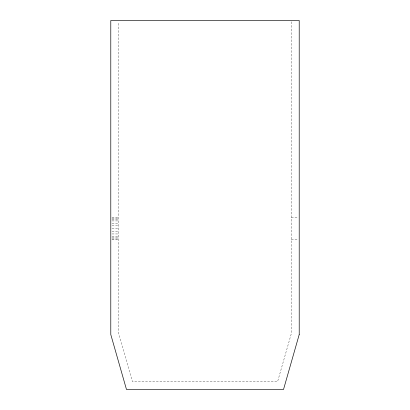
<?xml version="1.0" encoding="UTF-8"?>
<svg xmlns="http://www.w3.org/2000/svg" width="410" height="410" viewBox="0 0 410 410"><rect width="100%" height="100%" fill="white"/><g stroke="black" fill="none" stroke-linecap="round" stroke-linejoin="round"><path stroke-width="0.31" stroke-dasharray="2.05 1.54" d="M111.997 217.756L118.639 217.756M291.361 217.756L298.003 217.756M111.997 218.125L118.639 218.125M111.997 219.207L118.639 219.207M111.997 220.918L118.639 220.918M111.997 223.158L118.639 223.158M111.997 225.761L118.639 225.761M111.997 228.554L118.639 228.554M111.997 231.348L118.639 231.348M111.997 233.951L118.639 233.951M111.997 236.186L118.639 236.186M111.997 237.902L118.639 237.902M111.997 238.979L118.639 238.979M111.997 239.348L118.639 239.348M291.361 239.348L298.003 239.348M291.361 21.781L291.361 333.443L277.59 381.648L132.41 381.648L118.639 333.443L118.639 21.781"/><path stroke-width="0.61" d="M299.213 334.545L283.51 389.5L126.49 389.5L110.787 334.545L110.787 20.5L299.213 20.5L299.213 334.545"/></g></svg>
